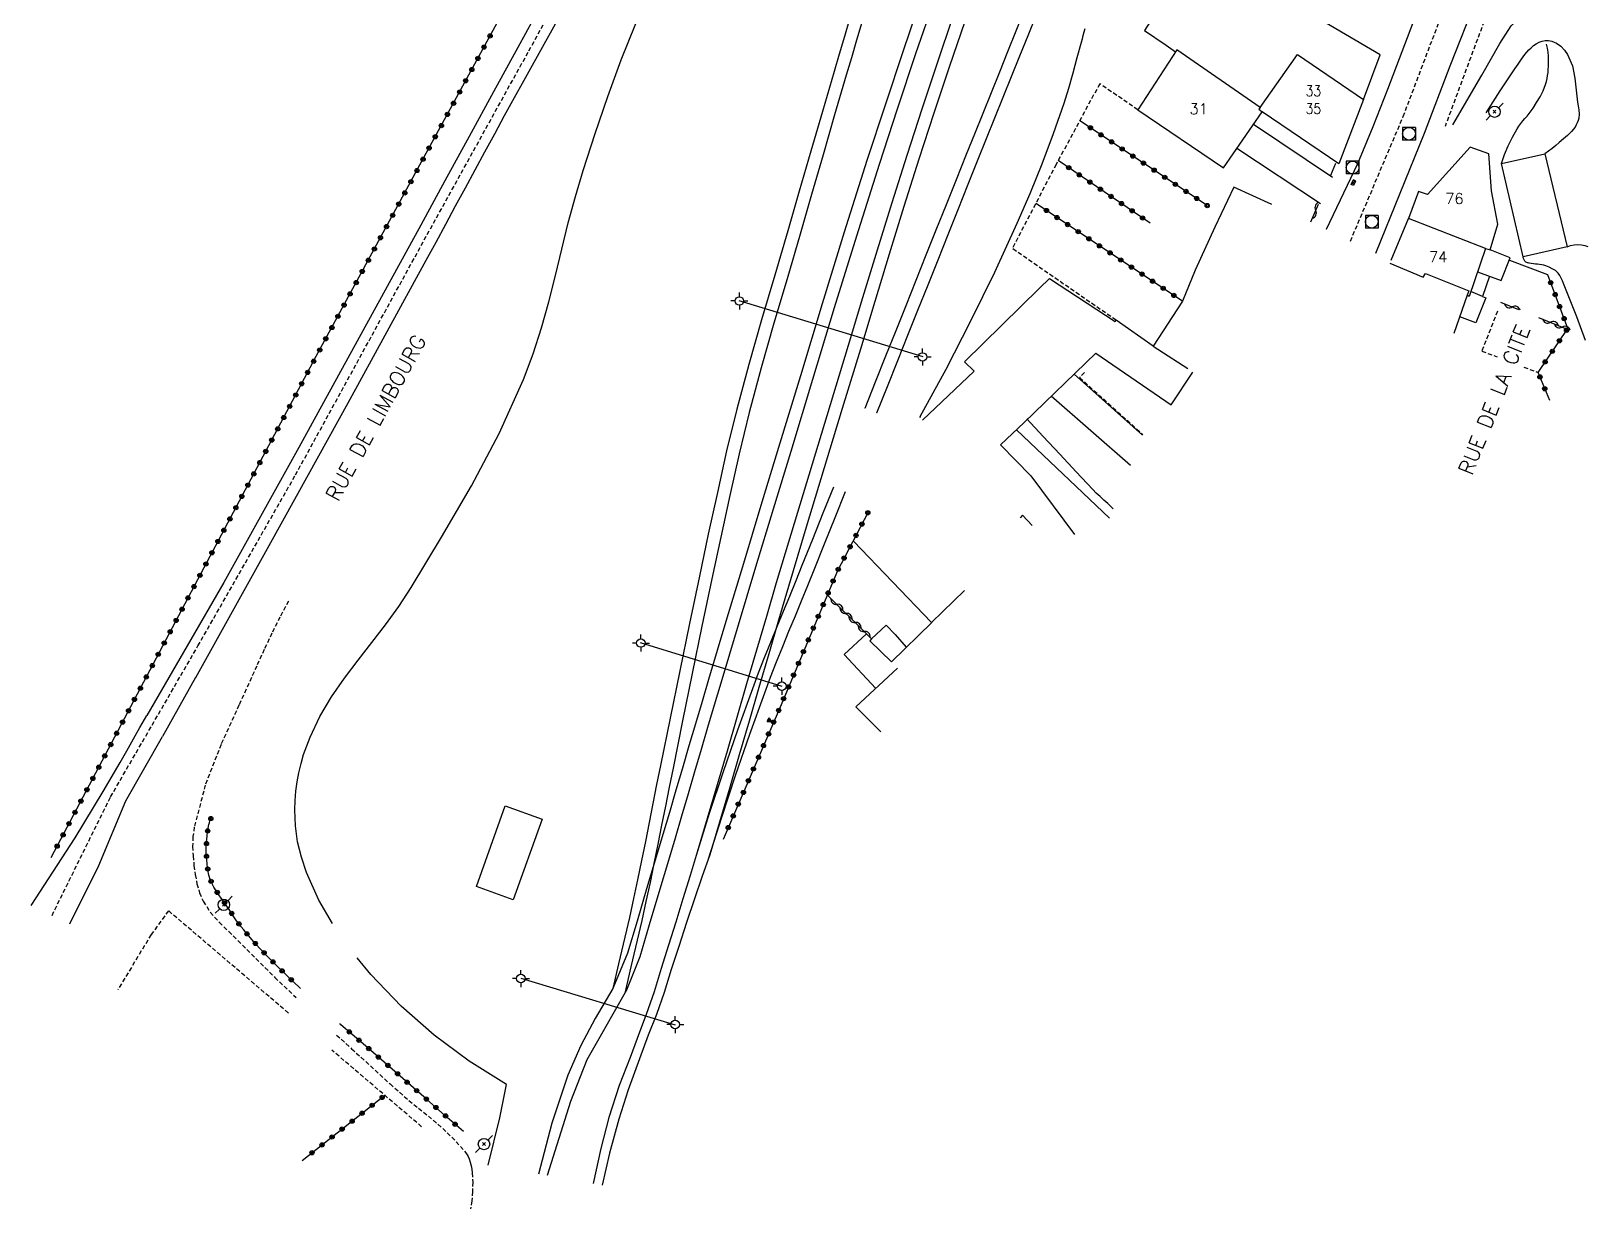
# Model space of a CAD drawing. Header units: millimetres. Extents: x 255999 to 257000, y 144000 to 145001.
# Drawn here: x 256817 to 257000, y 144007.9 to 144146.3 of the extents above; entities that cross this region are included whole.
import ezdxf
from ezdxf.enums import TextEntityAlignment as Align

# ---------------------------------------------------------------- set-up
doc = ezdxf.new("R2010")
doc.units = ezdxf.units.MM
doc.linetypes.add('DASHED', pattern=[0.75, 0.5, -0.25])
doc.layers.get('0').update_dxf_attribs({"linetype": 'CONTINUOUS'})
for name, color, linetype in [('W0001', 6, 'DASHED'), ('W0008', 7, 'CONTINUOUS'), ('W0010', 4, 'CONTINUOUS'), ('W0014', 7, 'CONTINUOUS'), ('W0017', 7, 'CONTINUOUS'), ('W0070', 7, 'DASHED'), ('W0101', 7, 'CONTINUOUS'), ('W0104', 1, 'CONTINUOUS'), ('W0112', 1, 'DASHED'), ('W0211', 2, 'CONTINUOUS'), ('W0214', 2, 'CONTINUOUS'), ('W0300', 7, 'CONTINUOUS'), ('W0310', 3, 'CONTINUOUS'), ('W0322', 7, 'CONTINUOUS'), ('W0323', 7, 'CONTINUOUS'), ('W0401', 7, 'CONTINUOUS'), ('W0420', 7, 'CONTINUOUS'), ('W0473', 7, 'CONTINUOUS'), ('W0610', 7, 'CONTINUOUS'), ('W0611', 7, 'CONTINUOUS'), ('W0700', 7, 'CONTINUOUS'), ('W0850', 7, 'CONTINUOUS'), ('W0989', 7, 'CONTINUOUS'), ('W0991', 7, 'CONTINUOUS'), ('W1102', 7, 'CONTINUOUS')]:
    doc.layers.add(name, color=color, linetype=linetype)
doc.styles.get("Standard").update_dxf_attribs({"font": 'romans.shx', "width": 0.85})

# ---------------------------------------------------------------- blocks, each defined once
blk = doc.blocks.new('T473')
for p, q in [((-0.166667, 0.166667), (0.166667, -0.166667)), ((-0.166667, -0.166667), (0.166667, 0.166667)), ((0.500001, 0.500001), (1.000002, 1.000002)), ((-1.000002, -1.000002), (-0.500001, -0.500001))]:
    blk.add_line(p, q)
blk.add_ellipse((0, 0), major_axis=(0.471405, 0.471405), ratio=1, start_param=5.4977871438, end_param=11.780972451)
blk = doc.blocks.new('T850')
for p, q in [((-0.25, -0.15), (0, 0.32)), ((0, 0.32), (0.25, -0.15)), ((-0.25, -0.15), (0.25, -0.15))]:
    blk.add_line(p, q)
for major_axis in [(-0.106, 0.106), (-0.0354, 0.0354), (-0.0236, 0.0236)]:
    blk.add_ellipse((0, 0), major_axis=major_axis, ratio=1, start_param=3.926991, end_param=10.210176)
blk = doc.blocks.new('T610')
for p, q in [((-0.500001, 0), (-1.000002, 0)), ((0, 0.500001), (0, 1.000002)), ((0.500001, 0), (1.000002, 0)), ((0, -0.500001), (0, -1.000002))]:
    blk.add_line(p, q)
blk.add_ellipse((0, 0), major_axis=(-0.353554, 0.353554), ratio=1, start_param=3.926990817, end_param=10.2101761242)
blk = doc.blocks.new('T420')
for p, q in [((0.75, 0.75), (-0.75, 0.75)), ((-0.75, 0.75), (-0.75, -0.75)), ((0.75, 0.75), (0.75, -0.75)), ((0.75, -0.75), (-0.75, -0.75))]:
    blk.add_line(p, q)
blk.add_ellipse((0, 0), major_axis=(-0.53, 0.53), ratio=1, start_param=3.926991, end_param=10.210176)
blk = doc.blocks.new('T401')
for p, q in [((-0.3, 0.3), (0, 0.3)), ((-0.3, -0.25), (-0.3, 0.3)), ((-0.3, 0.15), (0, 0.15)), ((-0.3, 0), (0, 0)), ((0, 0.3), (0, -0.25)), ((-0.3, -0.15), (0, -0.15)), ((-0.3, -0.25), (-0.3, -0.3)), ((-0.3, -0.3), (0, -0.3)), ((0, -0.3), (0, -0.25))]:
    blk.add_line(p, q)
blk = doc.blocks.new('t310o')
at = {"color": 0, "linetype": 'Continuous'}
for centre, start, end in [((-0.5, 0.38), 216.8699, 323.1304), ((0.5, -0.37), 36.8699, 143.1303)]:
    blk.add_arc(centre, 0.625, start, end, dxfattribs=at)
blk = doc.blocks.new('t323o')
at = {"color": 0, "linetype": 'Continuous'}
for radius in [0.25, 0.15]:
    blk.add_circle((0, 0), radius, dxfattribs=at)
blk = doc.blocks.new('t322o')
at = {"color": 0, "linetype": 'Continuous'}
for radius in [0.25, 0.15]:
    blk.add_circle((0, 0), radius, dxfattribs=at)

msp = doc.modelspace()

# ---------------------------------------------------------------- linework, layer by layer
at = {"layer": 'W0001'}
for points in [[(256819.46, 144042.37), (256826.34, 144056.3), (256836.62, 144074.06), (256848.08, 144094.15), (256863.57, 144122.42), (256875.52, 144144.02), (256886.39, 144163.66), (256890.51, 144171)], [(256972.09, 144121.65), (256978.29, 144136.28), (256985.73, 144155.9), (256991.56, 144171)]]:
    msp.add_lwpolyline(points, dxfattribs=at)
at = {"layer": 'W0008'}
for points in [[(256888.76, 144171), (256886.94, 144167.68), (256885.11, 144164.35), (256883.29, 144161.03), (256881.47, 144157.7), (256879.65, 144154.37), (256877.84, 144151.04), (256876.02, 144147.71), (256874.2, 144144.39), (256871.34, 144139.17), (256868.49, 144133.95), (256865.65, 144128.73), (256862.8, 144123.51), (256859.96, 144118.29), (256857.11, 144113.08), (256854.25, 144107.86), (256851.39, 144102.65), (256848.47, 144097.36), (256845.54, 144092.07), (256842.6, 144086.79), (256839.65, 144081.51)], [(256879.59, 144148.92), (256876.09, 144142.64), (256872.62, 144136.35), (256871.46, 144134.23), (256870.31, 144132.11), (256869.16, 144129.99), (256868.01, 144127.86), (256866.87, 144125.74), (256865.73, 144123.61), (256864.58, 144121.49), (256863.42, 144119.37), (256858.83, 144110.97), (256854.22, 144102.57), (256849.59, 144094.18), (256844.96, 144085.8), (256842.8, 144081.92), (256840.64, 144078.04), (256838.48, 144074.17), (256836.31, 144070.3)], [(256839.65, 144081.51), (256830.59, 144065.86)], [(256836.33, 144070.35), (256832.44, 144063.4)], [(256817.01, 144043.52), (256822.2, 144051.5), (256825.49, 144056.95), (256827.47, 144060.34), (256828.24, 144061.72), (256829.02, 144063.11), (256829.8, 144064.48), (256830.59, 144065.86)], [(256821.55, 144041.39), (256824.97, 144048.25), (256828.15, 144055.83), (256832.44, 144063.4)]]:
    msp.add_lwpolyline(points, dxfattribs=at)
at = {"layer": 'W0010'}
for points in [[(256872.1, 144018.59), (256872.87, 144022.49)], [(256870.73, 144013.01), (256872.1, 144018.59)]]:
    msp.add_lwpolyline(points, dxfattribs=at)
at = {"layer": 'W0014'}
for points in [[(256988.45, 144171), (256987.95, 144169.75), (256987.46, 144168.49), (256986.96, 144167.23), (256986.47, 144165.98), (256984.77, 144161.57), (256983.1, 144157.16), (256981.44, 144152.73), (256979.8, 144148.31), (256978.14, 144143.89), (256976.45, 144139.47), (256974.72, 144135.08), (256972.92, 144130.71), (256969.23, 144123.01), (256969.23, 144123.01)], [(256975.09, 144120.23), (256975.09, 144120.23), (256980.78, 144134.34), (256983.83, 144142.24), (256986.89, 144150.14), (256989.95, 144158.04), (256993.02, 144165.93)]]:
    msp.add_lwpolyline(points, dxfattribs=at)
at = {"layer": 'W0017'}
for points in [[(256984.14, 144135.32), (256987.54, 144141.14), (256989.64, 144144.87), (256990.98, 144146.94), (256994.88, 144150.55), (257000, 144154.63)], [(256988.05, 144136.71), (256988.87, 144138.02), (256989.7, 144139.32), (256990.55, 144140.61), (256991.42, 144141.88), (256991.81, 144142.45), (256992.19, 144143.03), (256992.6, 144143.59), (256993.06, 144144.11), (256993.33, 144144.38), (256993.61, 144144.63), (256993.92, 144144.85), (256994.27, 144145.02), (256994.62, 144145.14), (256994.99, 144145.22), (256995.38, 144145.23), (256995.76, 144145.16), (256996.33, 144144.91), (256996.83, 144144.54), (256997.25, 144144.08), (256997.59, 144143.58), (256998.18, 144142.24), (256998.48, 144140.81), (256998.64, 144139.38), (256998.79, 144137.99), (256998.86, 144137.53), (256998.93, 144137.06), (256998.96, 144136.58), (256998.92, 144136.11), (256998.86, 144135.82), (256998.76, 144135.55), (256998.64, 144135.29), (256998.49, 144135.04), (256998.08, 144134.53), (256997.62, 144134.07), (256997.13, 144133.65), (256996.64, 144133.23), (256996.23, 144132.88), (256995.81, 144132.54), (256995.38, 144132.21), (256994.93, 144131.89)], [(256969.98, 144129.11), (256960.7, 144135.35)], [(256968.56, 144126.03), (256958.74, 144132.52)], [(256997.56, 144120.96), (256997.97, 144121.11), (256998.4, 144121.2), (256998.83, 144121.23), (256999.27, 144121.2), (256999.64, 144121.12), (257000, 144121), (257000, 144121)], [(256939.61, 144105.98), (256947.66, 144098.84)], [(256946.24, 144095.27), (256936.93, 144103.4)], [(256932.83, 144099.46), (256943.77, 144089.07)]]:
    msp.add_lwpolyline(points, dxfattribs=at)
at = {"layer": 'W0070'}
for points in [[(256847.26, 144079.33), (256846.26, 144077.45), (256845.31, 144075.55), (256844.4, 144073.63), (256843.52, 144071.69), (256841.44, 144067.09), (256839.33, 144062.47), (256837.48, 144057.7), (256836.18, 144052.76), (256836.03, 144051.63), (256835.99, 144050.49), (256836.04, 144049.36), (256836.15, 144048.23), (256836.3, 144047.16), (256836.5, 144046.09), (256836.79, 144045.04), (256837.23, 144044.03), (256838.08, 144042.73), (256839.12, 144041.56), (256840.23, 144040.48), (256841.31, 144039.41), (256845.66, 144035.07), (256848.15, 144032.72)], [(256852.91, 144028.31), (256854.67, 144026.7), (256859.2, 144022.56), (256860.3, 144021.58), (256861.42, 144020.63), (256862.56, 144019.7), (256863.7, 144018.77), (256864.83, 144017.82), (256865.92, 144016.82), (256866.97, 144015.77), (256867.95, 144014.66), (256868.11, 144014.45), (256868.25, 144014.23), (256868.38, 144014.01), (256868.48, 144013.77), (256868.62, 144013.36), (256868.73, 144012.94), (256868.8, 144012.52), (256868.85, 144012.1), (256868.91, 144011), (256868.89, 144009.9), (256868.81, 144008.8), (256868.67, 144007.87)]]:
    msp.add_lwpolyline(points, dxfattribs=at)
at = {"layer": 'W0101'}
for points in [[(256961.46, 144137.33), (256951.7, 144144.12), (256947.1, 144137.08), (256957.17, 144130.24), (256961.73, 144136.85)], [(256961.46, 144137.33), (256965.88, 144143.58), (256973.63, 144138.28)], [(256973.63, 144138.28), (256970.71, 144130.74)], [(256970.71, 144130.74), (256961.73, 144136.85)], [(256987.98, 144120.76), (256988.51, 144120.61), (256989.4, 144123.63), (256988.66, 144127.56), (256988.35, 144131.9), (256986.16, 144132.68), (256981.15, 144127.12), (256980.09, 144127.47), (256978.9, 144124.3)], [(256962.86, 144125.95), (256958.39, 144127.98), (256956.14, 144123.27)], [(256976.86, 144119.39), (256978.9, 144124.3)], [(256956.14, 144123.27), (256953.83, 144118.21), (256953.83, 144118.21)], [(256956.14, 144123.27), (256956.14, 144123.27)], [(256987.98, 144120.76), (256986.04, 144115.11)], [(256953.83, 144118.21), (256952.35, 144114.59)], [(256985.81, 144115.28), (256984.26, 144110.78)], [(256986.04, 144115.11), (256985.81, 144115.28)], [(256952.35, 144114.59), (256948.91, 144109.28), (256952.96, 144106.66)], [(256934.67, 144088.19), (256933.56, 144089.41), (256933.25, 144089.12)], [(256922.86, 144076.79), (256926.72, 144080.55)], [(256918.13, 144072.18), (256922.87, 144076.8)], [(256913.95, 144066.88), (256918.86, 144071.43)], [(256916.87, 144063.97), (256913.95, 144066.88)]]:
    msp.add_lwpolyline(points, dxfattribs=at)
at = {"layer": 'W0104'}
for points in [[(256956.83, 144154.6), (256954.18, 144156.26), (256947.88, 144146.38), (256950.42, 144144.69)], [(256973.63, 144138.28), (256975.58, 144143.52), (256956.83, 144154.6)], [(256950.42, 144144.69), (256951.54, 144143.88)], [(256987.04, 144118.03), (256989.8, 144116.99), (256990.86, 144119.69), (256988.51, 144120.61)], [(256935.55, 144116.09), (256936.72, 144117.23), (256944.42, 144112.17), (256944.54, 144112.34)], [(256988.43, 144117.5), (256987.63, 144115.13)], [(256927.86, 144106.36), (256926.72, 144107.46), (256935.55, 144116.09)], [(256987.63, 144115.13), (256988, 144114.99), (256986.85, 144112.02), (256984.94, 144112.75)], [(256987.63, 144115.13), (256986.25, 144115.72)], [(256948.91, 144109.28), (256944.54, 144112.34)], [(256933.73, 144100.31), (256942.18, 144108.47)], [(256942.18, 144108.47), (256951.02, 144102.39)], [(256921.78, 144100.59), (256927.86, 144106.36)], [(256951.02, 144102.39), (256953.56, 144106.24)], [(256930.96, 144097.69), (256933.73, 144100.31)], [(256930.96, 144097.69), (256934.53, 144094.05), (256939.67, 144087.14), (256939.67, 144087.14), (256939.67, 144087.14)], [(256916.31, 144069.06), (256912.59, 144073.03), (256915.2, 144075.49)], [(256915.2, 144075.49), (256915.79, 144074.87)], [(256915.79, 144074.87), (256915.6, 144074.64), (256915.6, 144074.64)], [(256915.79, 144074.87), (256917.52, 144076.48)], [(256917.52, 144076.48), (256918.59, 144075.39)], [(256918.59, 144075.39), (256919.88, 144073.89)], [(256915.6, 144074.64), (256918.13, 144072.18)]]:
    msp.add_lwpolyline(points, dxfattribs=at)
for points in [[(256994.93, 144131.89), (256997.56, 144120.96), (256992.41, 144119.78), (256989.83, 144130.76)], [(256877.07, 144053.7), (256873.68, 144044.21), (256869.34, 144045.76), (256872.72, 144055.24)]]:
    msp.add_lwpolyline(points, close=True, dxfattribs=at)
at = {"layer": 'W0112'}
for points in [[(256995.76, 144167.28), (256992.99, 144160.57), (256988.58, 144149.58), (256983.21, 144135.11)], [(256947.1, 144137.08), (256942.62, 144140.14), (256937.49, 144130.65), (256932.39, 144120.88)], [(256944.54, 144112.34), (256940.84, 144114.89), (256932.4, 144120.73)], [(256989.37, 144113.39), (256987.54, 144108.71), (256989.32, 144108.04)], [(256940.82, 144106.21), (256940.26, 144105.59), (256947.69, 144098.9)], [(256992.49, 144106.83), (256994.14, 144106.2)], [(256833.15, 144042.92), (256831.12, 144040.11), (256827.19, 144033.63)], [(256847.25, 144030.89), (256833.15, 144042.92)], [(256862.91, 144017.53), (256852.37, 144026.52)]]:
    msp.add_lwpolyline(points, dxfattribs=at)
at = {"layer": 'W0211'}
for points in [[(256852.44, 144041.4), (256850.84, 144044.17), (256849.37, 144047.42), (256848.77, 144049.2), (256848.33, 144051.03), (256848.08, 144052.89), (256848, 144054.77), (256848.04, 144055.87), (256848.14, 144056.97), (256848.28, 144058.06), (256848.48, 144059.14), (256848.74, 144060.21), (256849.04, 144061.27), (256849.4, 144062.31), (256849.8, 144063.34), (256850.96, 144065.75), (256852.33, 144068.05), (256853.84, 144070.25), (256855.44, 144072.37), (256857.07, 144074.45), (256858.68, 144076.54), (256860.23, 144078.68), (256861.67, 144080.9), (256865.26, 144086.85), (256868.76, 144092.86), (256872.03, 144099.02), (256874.9, 144105.38), (256876.02, 144108.38), (256877, 144111.43), (256877.86, 144114.51), (256878.64, 144117.61), (256879.39, 144120.7), (256880.15, 144123.8), (256880.98, 144126.88), (256881.9, 144129.93), (256883.32, 144134.3), (256884.78, 144138.65), (256886.35, 144142.97), (256888.08, 144147.23)], [(256921.5, 144101.01), (256924.56, 144106.59), (256927.48, 144112.25), (256930.28, 144117.97), (256932.93, 144123.76), (256934.43, 144127.23), (256935.85, 144130.74), (256937.18, 144134.28), (256938.43, 144137.85), (256938.99, 144139.62), (256939.5, 144141.42), (256939.98, 144143.21), (256940.47, 144145.01), (256940.58, 144145.41), (256940.68, 144145.82), (256940.79, 144146.23), (256940.89, 144146.64)], [(256989.83, 144130.76), (256990.21, 144131.82), (256990.64, 144132.85), (256991.13, 144133.85), (256991.68, 144134.83), (256991.89, 144135.15), (256992.12, 144135.46), (256992.36, 144135.76), (256992.61, 144136.05), (256992.86, 144136.34), (256993.11, 144136.63), (256993.34, 144136.94), (256993.56, 144137.26), (256993.98, 144137.92), (256994.39, 144138.6), (256994.75, 144139.31), (256995.03, 144140.05), (256995.13, 144140.4), (256995.21, 144140.76), (256995.27, 144141.11), (256995.32, 144141.47), (256995.35, 144141.83), (256995.38, 144142.19), (256995.39, 144142.55), (256995.39, 144142.92), (256995.38, 144143.39), (256995.33, 144143.86), (256995.26, 144144.33), (256995.15, 144144.8)], [(256999.71, 144109.94), (256998.72, 144112.73), (256997.15, 144116.65), (256997.02, 144116.97), (256996.88, 144117.3), (256996.72, 144117.61), (256996.5, 144117.89), (256996.18, 144118.17), (256995.82, 144118.39), (256995.45, 144118.57), (256995.06, 144118.72), (256994.82, 144118.8), (256994.57, 144118.85), (256994.33, 144118.89), (256994.08, 144118.91), (256993.83, 144118.94), (256993.59, 144118.97), (256993.34, 144119), (256993.1, 144119.05), (256993, 144119.07), (256992.91, 144119.09), (256992.81, 144119.12), (256992.72, 144119.18), (256992.6, 144119.3), (256992.5, 144119.45), (256992.44, 144119.61), (256992.41, 144119.78)], [(256944.2, 144090.16), (256944.01, 144090.37), (256943.57, 144090.79), (256943.12, 144091.2), (256942.67, 144091.6), (256942.22, 144092.02), (256941.8, 144092.45), (256939.85, 144094.51), (256937.92, 144096.59), (256935.98, 144098.66), (256934.05, 144100.74)], [(256872.87, 144022.49), (256868.5, 144025.22), (256864.37, 144028.31), (256860.5, 144031.72), (256856.93, 144035.43), (256855.32, 144037.38)]]:
    msp.add_lwpolyline(points, dxfattribs=at)
at = {"layer": 'W0214'}
msp.add_lwpolyline([(256995.28, 144117.67), (256990.81, 144119.37)], dxfattribs=at)
at = {"layer": 'W0300'}
msp.add_lwpolyline([(256922.86, 144076.79), (256913.69, 144086.38)], dxfattribs=at)
at = {"layer": 'W0310'}
for points in [[(256969.77, 144129.41), (256970.37, 144130.79)], [(256968.29, 144125.96), (256967.41, 144123.88)], [(256989.72, 144114.45), (256991.83, 144113.6)], [(256994.2, 144112.64), (256997.56, 144111.3)], [(256915.2, 144075.49), (256910.67, 144079.99)]]:
    msp.add_lwpolyline(points, dxfattribs=at)
at = {"layer": 'W0322'}
for points in [[(256819.36, 144049.18), (256836.98, 144082.6), (256850.53, 144108.1), (256863.46, 144131.98), (256884.69, 144171)], [(256995.51, 144102.9), (256994.14, 144106.2)], [(256848.68, 144033.78), (256847.8, 144034.59), (256846.29, 144036.05), (256844.81, 144037.54), (256843.36, 144039.07), (256841.99, 144040.66), (256841.44, 144041.36), (256840.93, 144042.08), (256840.44, 144042.82), (256839.95, 144043.56), (256839.46, 144044.26), (256838.95, 144044.96), (256838.48, 144045.7), (256838.11, 144046.48), (256837.91, 144047.09), (256837.79, 144047.71), (256837.7, 144048.34), (256837.64, 144048.97), (256837.62, 144049.26), (256837.6, 144049.56), (256837.6, 144049.85), (256837.6, 144050.14), (256837.6, 144050.43), (256837.62, 144050.72), (256837.63, 144051.01), (256837.65, 144051.3), (256837.69, 144051.74), (256837.74, 144052.18), (256837.81, 144052.61), (256837.9, 144053.04), (256837.96, 144053.26), (256838.03, 144053.47), (256838.1, 144053.68), (256838.18, 144053.89)], [(256867.83, 144016.96), (256865.65, 144018.86), (256863.49, 144020.76), (256861.32, 144022.66), (256859.15, 144024.57), (256856.3, 144027.05), (256853.42, 144029.52), (256853.28, 144029.65)]]:
    msp.add_lwpolyline(points, dxfattribs=at)
at = {"layer": 'W0323'}
for points in [[(256955.26, 144125.81), (256940.27, 144135.79)], [(256948.54, 144123.76), (256937.74, 144131.12)], [(256952.35, 144114.59), (256935.1, 144126.07)], [(256994.14, 144106.2), (256997.65, 144111.38), (256995.28, 144117.67)], [(256921.5, 144101.01), (256921.45, 144100.92)], [(256915.36, 144089.7), (256911.78, 144082.86), (256905.04, 144066.84), (256898.35, 144051.31)], [(256848.85, 144013.54), (256858.59, 144021.22)]]:
    msp.add_lwpolyline(points, dxfattribs=at)
at = {"layer": 'W0611'}
for points in [[(256921.86, 144108.05), (256900.25, 144114.63)], [(256905.28, 144069.27), (256888.64, 144074.42)], [(256892.75, 144029.48), (256874.59, 144034.94)]]:
    msp.add_lwpolyline(points, dxfattribs=at)
at = {"layer": 'W0700'}
for points in [[(256921.76, 144150.62), (256919.55, 144144.14), (256917.39, 144137.63), (256915.26, 144131.11), (256912.59, 144122.69), (256909.99, 144114.26), (256907.43, 144105.81), (256904.86, 144097.36), (256902.79, 144090.56), (256900.73, 144083.75), (256898.68, 144076.93), (256896.64, 144070.12), (256895.87, 144067.51), (256895.1, 144064.91), (256894.33, 144062.3), (256893.56, 144059.69), (256892.8, 144057.08), (256892.03, 144054.48), (256891.26, 144051.87), (256890.49, 144049.26), (256889.36, 144045.48), (256888.23, 144041.7), (256887.1, 144037.92), (256885.37, 144033.76), (256883.32, 144030.25), (256881.63, 144027.08), (256880.08, 144023.6), (256878.22, 144017.96), (256876.64, 144011.97)], [(256923.18, 144150.12), (256920.97, 144143.65), (256918.81, 144137.15), (256916.69, 144130.65), (256914.02, 144122.24), (256911.42, 144113.81), (256908.86, 144105.37), (256906.29, 144096.92), (256904.23, 144090.12), (256902.17, 144083.31), (256900.12, 144076.5), (256898.08, 144069.69), (256897.3, 144067.08), (256896.53, 144064.48), (256895.77, 144061.87), (256895, 144059.26), (256894.24, 144056.66), (256893.47, 144054.05), (256892.7, 144051.44), (256891.93, 144048.84), (256890.8, 144045.05), (256889.67, 144041.27), (256888.54, 144037.49), (256886.99, 144033.58), (256885.37, 144030.77), (256884.06, 144028.4), (256882.34, 144025.39), (256880.39, 144020.5), (256877.67, 144011.79)], [(256934.73, 144151.17), (256933.75, 144148.75), (256932.77, 144146.33), (256931.79, 144143.91), (256930.82, 144141.5), (256929.84, 144139.08), (256928.86, 144136.66), (256927.89, 144134.23), (256926.92, 144131.81), (256925.74, 144128.85), (256924.55, 144125.89), (256923.37, 144122.93), (256922.19, 144119.97), (256921, 144117), (256919.82, 144114.04), (256918.64, 144111.08), (256917.45, 144108.12), (256916.22, 144105.04), (256914.99, 144101.96), (256914.99, 144101.96), (256914.99, 144101.96)], [(256936.13, 144150.64), (256935.15, 144148.22), (256934.17, 144145.79), (256933.19, 144143.37), (256932.21, 144140.95), (256931.24, 144138.53), (256930.26, 144136.1), (256929.28, 144133.68), (256928.31, 144131.25), (256927.13, 144128.29), (256925.95, 144125.33), (256924.76, 144122.37), (256923.58, 144119.41), (256922.4, 144116.45), (256921.21, 144113.49), (256920.03, 144110.53), (256918.84, 144107.56), (256917.62, 144104.49), (256916.39, 144101.41), (256916.39, 144101.41)], [(256925.33, 144147.93), (256923.5, 144142.54), (256921.7, 144137.14), (256919.94, 144131.72), (256918.17, 144126.15), (256916.45, 144120.57), (256914.75, 144114.97), (256913.05, 144109.38), (256910.92, 144102.4), (256908.8, 144095.43), (256906.7, 144088.45), (256904.6, 144081.46), (256903.43, 144077.51), (256902.27, 144073.55), (256901.11, 144069.59), (256899.96, 144065.63), (256898.81, 144061.67), (256897.65, 144057.71), (256896.48, 144053.75), (256895.3, 144049.8), (256894.47, 144047.06), (256893.63, 144044.32), (256892.78, 144041.59), (256891.93, 144038.86), (256891.08, 144036.12), (256890.24, 144033.39), (256889.32, 144030.73), (256888.52, 144028.64), (256887.41, 144025.66), (256886.14, 144022.36), (256884.93, 144018.61), (256883.98, 144014.97), (256883.09, 144010.84)], [(256926.75, 144147.45), (256924.92, 144142.07), (256923.13, 144136.67), (256921.36, 144131.26), (256919.6, 144125.7), (256917.88, 144120.12), (256916.19, 144114.53), (256914.49, 144108.94), (256912.36, 144101.97), (256910.24, 144094.99), (256908.13, 144088.01), (256906.04, 144081.03), (256904.87, 144077.08), (256903.71, 144073.12), (256902.55, 144069.16), (256901.4, 144065.2), (256900.24, 144061.24), (256899.09, 144057.28), (256897.92, 144053.32), (256896.78, 144049.5), (256895.87, 144047), (256894.99, 144044.3), (256894.05, 144041.55), (256893.14, 144038.7), (256892.26, 144036.02), (256891.4, 144033.31), (256890.53, 144030.74), (256889.55, 144028.29), (256888.52, 144025.5), (256887.2, 144021.86), (256886.08, 144018.41), (256885.01, 144014.42), (256884.12, 144010.66)], [(256913.22, 144147.74), (256912.6, 144145.68), (256911.99, 144143.62), (256911.39, 144141.56), (256910.02, 144136.89), (256908.65, 144132.21), (256907.3, 144127.53), (256905.95, 144122.86), (256904.42, 144117.62), (256902.87, 144112.39), (256901.36, 144107.14), (256899.95, 144101.87), (256898.76, 144096.99), (256897.67, 144092.08), (256896.61, 144087.17), (256895.57, 144082.26), (256894.39, 144076.7), (256893.25, 144071.13), (256892.12, 144065.56), (256890.99, 144060), (256890.53, 144057.76), (256890.09, 144055.52), (256889.65, 144053.28), (256889.21, 144051.05), (256888.76, 144048.81), (256888.3, 144046.57), (256887.82, 144044.34), (256887.33, 144042.11), (256886.06, 144036.69), (256885.37, 144033.76)], [(256914.66, 144147.32), (256914.04, 144145.26), (256913.43, 144143.2), (256912.83, 144141.14), (256911.46, 144136.47), (256910.09, 144131.79), (256908.74, 144127.12), (256907.39, 144122.44), (256905.86, 144117.22), (256904.31, 144111.99), (256902.81, 144106.76), (256901.4, 144101.5), (256900.22, 144096.63), (256899.13, 144091.74), (256898.08, 144086.84), (256897.03, 144081.95), (256895.86, 144076.39), (256894.72, 144070.82), (256893.59, 144065.26), (256892.46, 144059.69), (256892, 144057.45), (256891.56, 144055.21), (256891.11, 144052.97), (256890.67, 144050.73), (256890.22, 144048.49), (256889.76, 144046.25), (256889.28, 144044.01), (256888.79, 144041.78), (256887.51, 144036.34), (256886.79, 144033.22)], [(256911.31, 144092.73), (256911.31, 144092.73), (256910.08, 144089.65), (256908.85, 144086.57), (256907.62, 144083.49), (256906.89, 144081.69), (256906.15, 144079.88), (256905.4, 144078.08), (256904.65, 144076.28), (256903.92, 144074.47), (256903.19, 144072.66), (256902.48, 144070.84), (256901.79, 144069.02), (256900.03, 144064.15), (256898.34, 144059.26), (256896.72, 144054.35), (256895.17, 144049.41)], [(256912.7, 144092.17), (256912.7, 144092.17), (256911.47, 144089.09), (256910.24, 144086.01), (256909.01, 144082.94), (256908.28, 144081.13), (256907.54, 144079.33), (256906.8, 144077.54), (256906.05, 144075.74), (256905.32, 144073.94), (256904.59, 144072.13), (256903.88, 144070.32), (256903.2, 144068.5), (256901.44, 144063.65), (256899.76, 144058.78), (256898.15, 144053.89), (256896.59, 144048.98)]]:
    msp.add_lwpolyline(points, dxfattribs=at)
at = {"layer": 'W1102'}
for points in [[(256961.46, 144137.33), (256961.32, 144137.16), (256961.73, 144136.85)], [(256987.98, 144120.76), (256978.9, 144124.3)], [(256976.73, 144119.04), (256980.63, 144117.41), (256980.93, 144117.84), (256986, 144115.79), (256985.81, 144115.28)]]:
    msp.add_lwpolyline(points, dxfattribs=at)

# ---------------------------------------------------------------- block references
at = {"layer": 'W0310'}
for p, rotation in [((256968, 144125.26), 247.1146437318243), ((256991.11, 144113.89), 338.1230290403632), ((256995.6, 144112.09), 338.1230290404043), ((256996.99, 144111.53), 338.1230290404043), ((256911.73, 144078.94), 135.2092234502147), ((256912.8, 144077.88), 135.2092234502147), ((256913.86, 144076.82), 135.2092234502147), ((256914.93, 144075.76), 135.2092234502147)]:
    msp.add_blockref('t310o', p, dxfattribs=dict(at, rotation=rotation))
at = {"layer": 'W0322'}
for p, rotation in [((256870.24, 144144.44), 61.4605230384711), ((256870.96, 144145.76), 61.4605230384711), ((256869.53, 144143.12), 61.4605230384711), ((256868.09, 144140.49), 61.4605230384711), ((256868.81, 144141.81), 61.4605230384711), ((256867.38, 144139.17), 61.4605230384711), ((256866.66, 144137.85), 61.4605230384711), ((256865.23, 144135.22), 61.4605230384711), ((256865.94, 144136.53), 61.4605230384711), ((256864.51, 144133.9), 61.4605230384711), ((256863.08, 144131.26), 61.54965171497819), ((256863.79, 144132.58), 61.4605230384711), ((256862.36, 144129.94), 61.54965171497819), ((256861.65, 144128.63), 61.54965171497819), ((256860.22, 144125.99), 61.54965171497819), ((256860.93, 144127.31), 61.54965171497819), ((256859.5, 144124.67), 61.54965171497819), ((256858.79, 144123.35), 61.54965171497819), ((256857.36, 144120.71), 61.54965171497819), ((256858.07, 144122.03), 61.54965171497819), ((256856.65, 144119.39), 61.54965171497819), ((256855.22, 144116.76), 61.54965171497819), ((256855.93, 144118.07), 61.54965171497819), ((256854.5, 144115.44), 61.54965171497819), ((256853.79, 144114.12), 61.54965171497819), ((256852.36, 144111.48), 61.54965171497819), ((256853.07, 144112.8), 61.54965171497819), ((256851.64, 144110.16), 61.54965171497819), ((256850.22, 144107.52), 62.02145636620038), ((256850.93, 144108.84), 61.54965171497819), ((256849.51, 144106.2), 62.02145636620038), ((256994.36, 144105.67), 112.5492933674784), ((256848.81, 144104.87), 62.02145636620038), ((256994.93, 144104.28), 112.5492933674784), ((256847.4, 144102.22), 62.02145636620038), ((256848.11, 144103.55), 62.02145636620038), ((256846.7, 144100.9), 62.02145636620038), ((256846, 144099.57), 62.02145636620038), ((256844.59, 144096.92), 62.02145636620038), ((256845.29, 144098.25), 62.02145636620038), ((256843.89, 144095.6), 62.02145636620038), ((256842.48, 144092.95), 62.02145636620038), ((256843.18, 144094.27), 62.02145636620038), ((256841.77, 144091.63), 62.02145636620038), ((256841.07, 144090.3), 62.02145636620038), ((256839.66, 144087.65), 62.02145636620038), ((256840.37, 144088.98), 62.02145636620038), ((256838.96, 144086.33), 62.02145636620038), ((256837.55, 144083.68), 62.02145636620038), ((256838.26, 144085), 62.02145636620038), ((256836.85, 144082.35), 62.20437151075237), ((256836.15, 144081.03), 62.20437151075237), ((256834.75, 144078.37), 62.20437151075237), ((256835.45, 144079.7), 62.20437151075237), ((256834.05, 144077.04), 62.20437151075237), ((256833.35, 144075.72), 62.20437151075237), ((256831.95, 144073.06), 62.20437151075237), ((256832.65, 144074.39), 62.20437151075237), ((256831.25, 144071.74), 62.20437151075237), ((256829.85, 144069.08), 62.20437151075237), ((256830.55, 144070.41), 62.20437151075237), ((256829.15, 144067.76), 62.20437151075237), ((256828.46, 144066.43), 62.20437151075237), ((256827.06, 144063.78), 62.20437151075237), ((256827.76, 144065.1), 62.20437151075237), ((256826.36, 144062.45), 62.20437151075237), ((256825.66, 144061.12), 62.20437151075237), ((256824.26, 144058.47), 62.20437151075237), ((256824.96, 144059.79), 62.20437151075237), ((256823.56, 144057.14), 62.20437151075237), ((256822.16, 144054.49), 62.20437151075237), ((256822.86, 144055.81), 62.20437151075237), ((256821.46, 144053.16), 62.20437151075237), ((256838.13, 144053.76), 67.85720709844988), ((256820.76, 144051.83), 62.20437151075237), ((256837.62, 144050.82), 86.89628574995496), ((256837.76, 144052.31), 80.83751675352592), ((256820.06, 144050.51), 62.20437151075237), ((256837.62, 144049.32), 92.79388690624839), ((256837.77, 144047.83), 97.4550633459736), ((256838.16, 144046.38), 115.6559730975078), ((256838.88, 144045.07), 122.5734409702893), ((256839.75, 144043.85), 124.8756967978039), ((256840.58, 144042.6), 123.7664949410794), ((256841.43, 144041.37), 125.2221531224393), ((256842.38, 144040.2), 130.8799324732013), ((256843.36, 144039.07), 130.8799324732013), ((256844.39, 144037.98), 133.3876533687819), ((256845.44, 144036.91), 135.0689354491355), ((256846.51, 144035.85), 135.9217364435023), ((256847.58, 144034.81), 135.9217364435023), ((256854.41, 144028.67), 139.3149939012158), ((256855.55, 144027.69), 139.3149939012158), ((256856.69, 144026.71), 138.9959897805011), ((256857.82, 144025.72), 138.9959897805011), ((256858.95, 144024.74), 138.9959897805011), ((256860.08, 144023.75), 138.6681515032663), ((256861.2, 144022.76), 138.6681515032663), ((256862.33, 144021.77), 138.7199609753783), ((256863.46, 144020.78), 138.7199609753783), ((256864.59, 144019.79), 138.7717747905421), ((256865.72, 144018.8), 138.8235929482588), ((256866.84, 144017.82), 138.8235929482588)]:
    msp.add_blockref('t322o', p, dxfattribs=dict(at, rotation=rotation))
at = {"layer": 'W0323'}
for p, rotation in [((256941.52, 144134.96), 146.3522809836859), ((256942.77, 144134.13), 146.3522809836859), ((256944.02, 144133.3), 146.3522809836859), ((256945.26, 144132.47), 146.3522809836859), ((256946.51, 144131.64), 146.3522809836859), ((256938.98, 144130.27), 145.7126288536974), ((256940.22, 144129.43), 145.7126288536974), ((256947.76, 144130.81), 146.3522809836859), ((256949.01, 144129.98), 146.3522809836859), ((256941.46, 144128.58), 145.7126288536974), ((256942.7, 144127.74), 145.7126288536974), ((256950.26, 144129.14), 146.3522809836859), ((256951.51, 144128.31), 146.3522809836859), ((256943.94, 144126.89), 145.7126288536974), ((256945.18, 144126.05), 145.7126288536974), ((256952.76, 144127.48), 146.3522809836859), ((256954.01, 144126.65), 146.3522809836859), ((256955.25, 144125.82), 146.3522809836859), ((256936.35, 144125.24), 146.3367760874522), ((256937.6, 144124.41), 146.3367760874522), ((256946.42, 144125.2), 145.7126288536974), ((256947.66, 144124.36), 145.7126288536974), ((256938.85, 144123.58), 146.3367760874522), ((256940.09, 144122.75), 146.3367760874522), ((256941.34, 144121.91), 146.3367760874522), ((256942.59, 144121.08), 146.3367760874522), ((256943.84, 144120.25), 146.3367760874522), ((256945.09, 144119.42), 146.3367760874522), ((256946.34, 144118.59), 146.3367760874522), ((256947.59, 144117.76), 146.3367760874522), ((256948.83, 144116.92), 146.3367760874522), ((256995.63, 144116.75), 110.6408627486351), ((256950.08, 144116.09), 146.3367760874522), ((256951.33, 144115.26), 146.3367760874522), ((256996.16, 144115.35), 110.6408627486351), ((256996.68, 144113.94), 110.6408627486351), ((256997.21, 144112.54), 110.6408627486351), ((256997.5, 144111.16), 55.86059289032215), ((256996.66, 144109.92), 55.86059289032215), ((256994.98, 144107.44), 55.86059289032215), ((256995.82, 144108.68), 55.86059289032215), ((256915.36, 144089.7), 242.366619883218), ((256914.66, 144088.37), 242.366619883218), ((256913.27, 144085.71), 242.366619883218), ((256913.97, 144087.04), 242.366619883218), ((256912.57, 144084.38), 242.366619883218), ((256911.88, 144083.05), 242.366619883218), ((256910.7, 144080.29), 247.1792982487056), ((256911.28, 144081.68), 247.1792982487056), ((256910.12, 144078.91), 247.1792982487056), ((256909.53, 144077.53), 247.1792982487056), ((256908.37, 144074.76), 247.1792982487056), ((256908.95, 144076.15), 247.1792982487056), ((256907.79, 144073.38), 247.1792982487056), ((256907.21, 144072), 247.1792982487056), ((256906.04, 144069.23), 247.1792982487056), ((256906.63, 144070.62), 247.1792982487056), ((256905.46, 144067.85), 247.1792982487056), ((256904.88, 144066.47), 246.706604279186), ((256903.69, 144063.71), 246.706604279186), ((256904.28, 144065.09), 246.706604279186), ((256903.1, 144062.34), 246.706604279186), ((256902.51, 144060.96), 246.706604279186), ((256901.32, 144058.2), 246.706604279186), ((256901.91, 144059.58), 246.706604279186), ((256900.73, 144056.82), 246.706604279186), ((256900.13, 144055.45), 246.706604279186), ((256898.95, 144052.69), 246.706604279186), ((256899.54, 144054.07), 246.706604279186), ((256857.09, 144020.04), 38.26174200666891), ((256858.27, 144020.97), 38.26174200666891), ((256854.74, 144018.18), 38.26174200666891), ((256855.91, 144019.11), 38.26174200666891), ((256852.38, 144016.32), 38.26174200666891), ((256853.56, 144017.25), 38.26174200666891), ((256850.02, 144014.47), 38.26174200666891), ((256851.2, 144015.39), 38.26174200666891)]:
    msp.add_blockref('t323o', p, dxfattribs=dict(at, rotation=rotation))
at = {"layer": 'W0401', "rotation": 156.7211120353744}
msp.add_blockref('T401', (256972.3, 144128.57), dxfattribs=at)
at = {"layer": 'W0420'}
for p in [(256978.97, 144134.26), (256972.34, 144130.29), (256974.6, 144123.92)]:
    msp.add_blockref('T420', p, dxfattribs=at)
at = {"layer": 'W0473'}
for p in [(256989.03, 144136.85), (256839.65, 144043.62), (256870.24, 144015.49)]:
    msp.add_blockref('T473', p, dxfattribs=at)
at = {"layer": 'W0610'}
for p in [(256900.26, 144114.6), (256921.79, 144108.02), (256888.68, 144074.39), (256905.25, 144069.32), (256874.58, 144034.95), (256892.72, 144029.54)]:
    msp.add_blockref('T610', p, dxfattribs=at)
at = {"layer": 'W0850'}
msp.add_blockref('T850', (256903.76, 144065.32), dxfattribs=at)

# ---------------------------------------------------------------- texts
at = {"layer": 'W0989'}
for s, rotation, p in [('RUE DE LA CITE', 68.2713, (256985.55, 144094.33)), ('RUE DE LIMBOURG', 61.2882, (256852.3, 144091.34))]:
    msp.add_text(s, height=1.75, rotation=rotation, dxfattribs=at).set_placement(p, align=Align.MIDDLE_LEFT)
at = {"layer": 'W0991'}
for s, p in [('31', (256954.25, 144137.18)), ('76', (256984.31, 144126.64)), ('74', (256982.41, 144119.78))]:
    msp.add_text(s, height=1.25, dxfattribs=at).set_placement(p, align=Align.MIDDLE_CENTER)
at = {"layer": 'W0991', "insert": (256966.83, 144139.92), "char_height": 1.25, "attachment_point": 1}
msp.add_mtext('33\\P35     ', dxfattribs=at)

doc.saveas('drawing.dxf')
